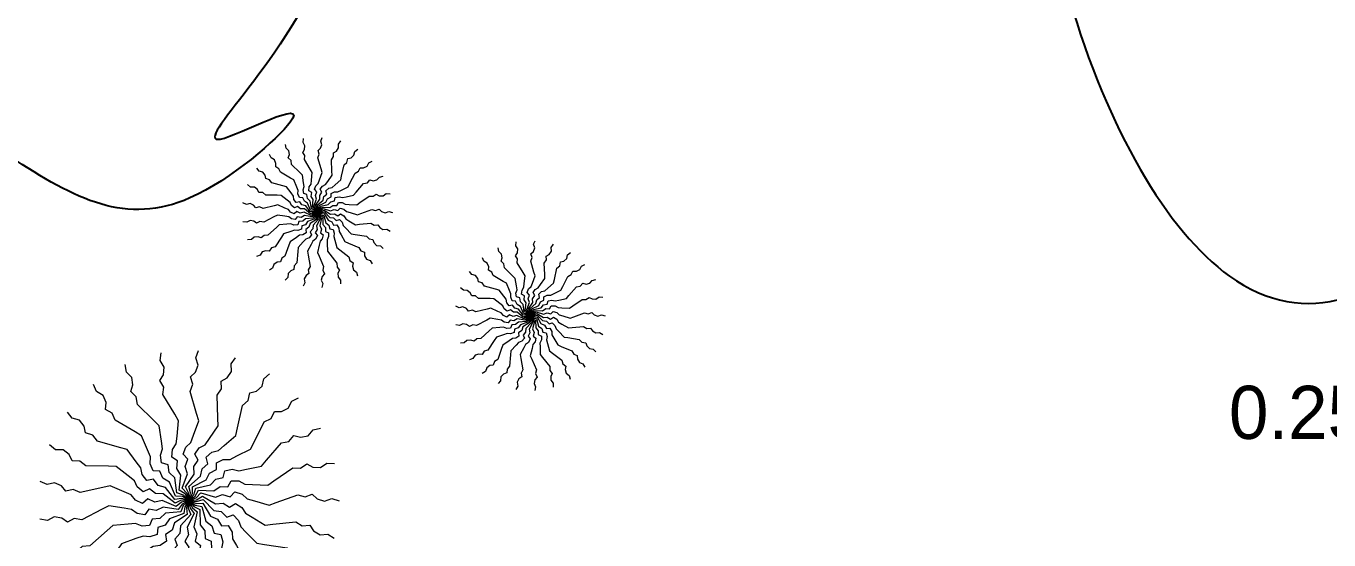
# Model space of a CAD drawing. Header units: millimetres. Extents: x 223 to 336, y 70 to 139.
# Drawn here: x 299.917 to 303.108, y 106.714 to 107.972 of the extents above; entities that cross this region are included whole.
import ezdxf

# ---------------------------------------------------------------- set-up
doc = ezdxf.new("R2010")
doc.units = ezdxf.units.MM
doc.layers.add('COTAS', color=3, linetype='Continuous', lineweight=9)
doc.layers.add('pisos', color=8, linetype='Continuous')
doc.layers.add('PLANTAS', color=3, linetype='Continuous')
doc.dimstyles.new('ISO-25', dxfattribs={"dimtxt": 0.13, "dimasz": 0.08, "dimexe": 0.2, "dimexo": 0.2, "dimgap": 0.2, "dimtad": 0, "dimtih": 1, "dimtoh": 1, "dimdec": 3, "dimdsep": 46, "dimtxsty": 'Standard', "dimblk": 'ARCHTICK', "dimcen": 3, "dimadec": 0, "dimazin": 0, "dimtfac": 1, "dimtdec": 3, "dimtmove": 0, "dimatfit": 3, "dimldrblk": 'ARCHTICK', "dimfxl": 1, "dimarcsym": 0})

# ---------------------------------------------------------------- blocks, each defined once
blk = doc.blocks.new('Arb2pl')
at = {"layer": 'COTAS', "linetype": 'Continuous'}
for p, q in [((-0.0622, 0.506), (-0.0598, 0.5293)), ((0.047, 0.5144), (0.0552, 0.5364)), ((-0.166, 0.4707), (-0.1695, 0.4939)), ((-0.0502, 0.4859), (-0.0622, 0.506)), ((-0.0526, 0.4626), (-0.0502, 0.4859)), ((0.0456, 0.47), (0.0537, 0.492)), ((0.0537, 0.492), (0.047, 0.5144)), ((0.155, 0.4953), (0.1683, 0.5146)), ((0.1559, 0.4719), (0.155, 0.4953)), ((-0.1493, 0.4543), (-0.166, 0.4707)), ((-0.1458, 0.4311), (-0.1493, 0.4543)), ((-0.0638, 0.4449), (-0.0526, 0.4626)), ((-0.0517, 0.4248), (-0.0638, 0.4449)), ((0.0303, 0.4556), (0.0456, 0.47)), ((0.037, 0.4332), (0.0303, 0.4556)), ((0.1242, 0.4426), (0.1425, 0.4527)), ((0.1251, 0.4192), (0.1242, 0.4426)), ((0.1425, 0.4527), (0.1559, 0.4719)), ((0.2498, 0.4272), (0.2548, 0.4501)), ((0.2548, 0.4501), (0.2725, 0.4654)), ((-0.2577, 0.4107), (-0.2668, 0.4323)), ((-0.2375, 0.3989), (-0.2577, 0.4107)), ((-0.2283, 0.3773), (-0.2375, 0.3989)), ((-0.1523, 0.4111), (-0.1458, 0.4311)), ((-0.1356, 0.3947), (-0.1523, 0.4111)), ((-0.0541, 0.4015), (-0.0517, 0.4248)), ((-0.0179, 0.3413), (-0.0541, 0.4015)), ((0.0289, 0.4112), (0.037, 0.4332)), ((0.049, 0.3438), (0.0289, 0.4112)), ((0.1117, 0.3999), (0.1251, 0.4192)), ((0.1144, 0.3297), (0.1117, 0.3999)), ((0.2069, 0.3837), (0.2118, 0.4066)), ((0.2118, 0.4066), (0.2321, 0.4118)), ((0.2321, 0.4118), (0.2498, 0.4272)), ((-0.2296, 0.3564), (-0.2283, 0.3773)), ((-0.1321, 0.3715), (-0.1356, 0.3947)), ((-0.0821, 0.3222), (-0.1321, 0.3715)), ((0.1743, 0.2997), (0.1891, 0.3683)), ((0.1891, 0.3683), (0.2069, 0.3837)), ((0.3087, 0.35), (0.3297, 0.3604)), ((0.3297, 0.3604), (0.3402, 0.3814)), ((0.3402, 0.3814), (0.3611, 0.3918)), ((-0.3316, 0.3298), (-0.3458, 0.3484)), ((-0.3091, 0.3234), (-0.3316, 0.3298)), ((-0.2949, 0.3048), (-0.3091, 0.3234)), ((-0.2094, 0.3446), (-0.2296, 0.3564)), ((-0.2003, 0.3231), (-0.2094, 0.3446)), ((-0.1395, 0.2877), (-0.2003, 0.3231)), ((-0.0654, 0.3057), (-0.0821, 0.3222)), ((-0.0059, 0.3212), (-0.0179, 0.3413)), ((-0.0107, 0.2746), (-0.0059, 0.3212)), ((0.0394, 0.2774), (0.0557, 0.3214)), ((0.0557, 0.3214), (0.049, 0.3438)), ((0.1153, 0.3063), (0.1144, 0.3297)), ((0.2563, 0.3185), (0.2773, 0.329)), ((0.2773, 0.329), (0.2877, 0.35)), ((0.2877, 0.35), (0.3087, 0.35)), ((-0.2909, 0.2842), (-0.2949, 0.3048)), ((-0.2684, 0.2778), (-0.2909, 0.2842)), ((-0.1193, 0.2759), (-0.1395, 0.2877)), ((-0.0585, 0.2594), (-0.0654, 0.3057)), ((0.0887, 0.2677), (0.1153, 0.3063)), ((0.1694, 0.2768), (0.1743, 0.2997)), ((0.2248, 0.2557), (0.2563, 0.3185)), ((0.3904, 0.2759), (0.4058, 0.2936)), ((0.4058, 0.2936), (0.4287, 0.2985)), ((-0.3831, 0.233), (-0.4015, 0.2476)), ((-0.2542, 0.2592), (-0.2684, 0.2778)), ((-0.1866, 0.24), (-0.2542, 0.2592)), ((-0.164, 0.2337), (-0.1866, 0.24)), ((-0.101, 0.2328), (-0.1193, 0.2759)), ((-0.055, 0.2362), (-0.0585, 0.2594)), ((-0.0243, 0.2336), (-0.0131, 0.2513)), ((-0.0131, 0.2513), (-0.0107, 0.2746)), ((0.0079, 0.2191), (0.016, 0.2411)), ((0.016, 0.2411), (0.0313, 0.2554)), ((0.0313, 0.2554), (0.0394, 0.2774)), ((0.057, 0.2383), (0.0753, 0.2484)), ((0.0753, 0.2484), (0.0887, 0.2677)), ((0.1162, 0.2307), (0.1339, 0.2461)), ((0.1339, 0.2461), (0.1694, 0.2768)), ((0.2143, 0.2348), (0.2248, 0.2557)), ((0.2628, 0.2006), (0.3089, 0.2536)), ((0.3089, 0.2536), (0.3318, 0.2585)), ((0.3318, 0.2585), (0.3472, 0.2762)), ((0.3472, 0.2762), (0.3675, 0.271)), ((0.3675, 0.271), (0.3904, 0.2759)), ((-0.3597, 0.2325), (-0.3831, 0.233)), ((-0.3413, 0.218), (-0.3597, 0.2325)), ((-0.3323, 0.199), (-0.3413, 0.218)), ((-0.1356, 0.1964), (-0.164, 0.2337)), ((-0.0919, 0.2112), (-0.101, 0.2328)), ((-0.0932, 0.1902), (-0.0919, 0.2112)), ((-0.0615, 0.2163), (-0.055, 0.2362)), ((-0.058, 0.1931), (-0.0615, 0.2163)), ((-0.0267, 0.2103), (-0.0243, 0.2336)), ((-0.009, 0.199), (-0.0267, 0.2103)), ((0.0223, 0.2038), (0.0079, 0.2191)), ((0.0141, 0.1818), (0.0223, 0.2038)), ((0.0404, 0.1814), (0.0537, 0.2007)), ((0.0436, 0.2191), (0.057, 0.2383)), ((0.0537, 0.2007), (0.0436, 0.2191)), ((0.0782, 0.2101), (0.0959, 0.2255)), ((0.0834, 0.1899), (0.0782, 0.2101)), ((0.0959, 0.2255), (0.1162, 0.2307)), ((0.1095, 0.1929), (0.1305, 0.2034)), ((0.1305, 0.2034), (0.1514, 0.2034)), ((0.1514, 0.2034), (0.1724, 0.2138)), ((0.1724, 0.2138), (0.2143, 0.2348)), ((0.2475, 0.1829), (0.2628, 0.2006)), ((-0.3089, 0.1984), (-0.3323, 0.199)), ((-0.2905, 0.1839), (-0.3089, 0.1984)), ((-0.2203, 0.1822), (-0.2905, 0.1839)), ((-0.1969, 0.1816), (-0.2203, 0.1822)), ((-0.1601, 0.1526), (-0.1969, 0.1816)), ((-0.1214, 0.1778), (-0.1356, 0.1964)), ((-0.1175, 0.1572), (-0.1214, 0.1778)), ((-0.0841, 0.1687), (-0.0932, 0.1902)), ((-0.0632, 0.1673), (-0.0841, 0.1687)), ((-0.054, 0.1458), (-0.0632, 0.1673)), ((-0.0381, 0.1866), (-0.058, 0.1931)), ((-0.0346, 0.1634), (-0.0381, 0.1866)), ((-0.0179, 0.147), (-0.0346, 0.1634)), ((-0.0114, 0.1757), (-0.009, 0.199)), ((0.0007, 0.1556), (-0.0114, 0.1757)), ((0.0208, 0.1594), (0.0141, 0.1818)), ((0.0413, 0.158), (0.0404, 0.1814)), ((0.0608, 0.1516), (0.0657, 0.1745)), ((0.0657, 0.1745), (0.0834, 0.1899)), ((0.078, 0.1405), (0.0885, 0.1615)), ((0.0885, 0.1615), (0.1095, 0.172)), ((0.1095, 0.172), (0.1095, 0.1929)), ((0.1303, 0.1481), (0.1355, 0.1684)), ((0.1355, 0.1684), (0.1584, 0.1733)), ((0.1584, 0.1733), (0.1787, 0.1681)), ((0.1787, 0.1681), (0.2016, 0.1731)), ((0.2016, 0.1731), (0.2475, 0.1829)), ((0.2859, 0.1377), (0.3438, 0.1776)), ((0.3438, 0.1776), (0.3672, 0.1767)), ((0.3672, 0.1767), (0.3865, 0.19)), ((0.3865, 0.19), (0.4049, 0.1799)), ((0.4049, 0.1799), (0.4283, 0.179)), ((0.4283, 0.179), (0.4476, 0.1923)), ((0.4476, 0.1923), (0.471, 0.1913)), ((-0.4089, 0.1265), (-0.4303, 0.136)), ((-0.386, 0.1318), (-0.4089, 0.1265)), ((-0.3646, 0.1223), (-0.386, 0.1318)), ((-0.3512, 0.1061), (-0.3646, 0.1223)), ((-0.2157, 0.123), (-0.2385, 0.1177)), ((-0.1728, 0.1041), (-0.2157, 0.123)), ((-0.1416, 0.1381), (-0.1601, 0.1526)), ((-0.1327, 0.1191), (-0.1416, 0.1381)), ((-0.1032, 0.1385), (-0.1175, 0.1572)), ((-0.0827, 0.1424), (-0.1032, 0.1385)), ((-0.0685, 0.1238), (-0.0827, 0.1424)), ((-0.0459, 0.1174), (-0.0685, 0.1238)), ((-0.0338, 0.134), (-0.054, 0.1458)), ((-0.0155, 0.0908), (-0.0338, 0.134)), ((-0.011, 0.1006), (-0.0179, 0.147)), ((-0.0041, 0.109), (0.0007, 0.1556)), ((0.0046, 0.1154), (0.0208, 0.1594)), ((0.0146, 0.1195), (0.0413, 0.158)), ((0.0254, 0.1209), (0.0608, 0.1516)), ((0.0306, 0.1006), (0.0254, 0.1209)), ((0.0361, 0.1196), (0.078, 0.1405)), ((0.0462, 0.1157), (0.092, 0.1255)), ((0.092, 0.1255), (0.1074, 0.1432)), ((0.1018, 0.1075), (0.1211, 0.1208)), ((0.1074, 0.1432), (0.1303, 0.1481)), ((0.1211, 0.1208), (0.1445, 0.1199)), ((0.1445, 0.1199), (0.1546, 0.1382)), ((0.1546, 0.1382), (0.178, 0.1373)), ((0.178, 0.1373), (0.1964, 0.1272)), ((0.1964, 0.1272), (0.2198, 0.1263)), ((0.2198, 0.1263), (0.2667, 0.1244)), ((0.2667, 0.1244), (0.2859, 0.1377)), ((-0.3284, 0.1114), (-0.3512, 0.1061)), ((-0.307, 0.1019), (-0.3284, 0.1114)), ((-0.2385, 0.1177), (-0.307, 0.1019)), ((-0.1514, 0.0946), (-0.1728, 0.1041)), ((-0.138, 0.0784), (-0.1514, 0.0946)), ((-0.1143, 0.1046), (-0.1327, 0.1191)), ((-0.1005, 0.0823), (-0.1166, 0.0689)), ((-0.0954, 0.1135), (-0.1143, 0.1046)), ((-0.079, 0.0728), (-0.1005, 0.0823)), ((-0.077, 0.099), (-0.0954, 0.1135)), ((-0.0536, 0.0984), (-0.077, 0.099)), ((-0.0167, 0.0694), (-0.0536, 0.0984)), ((-0.0175, 0.0802), (-0.0459, 0.1174)), ((0.0031, 0.0841), (-0.0175, 0.0802)), ((0.0054, 0.0895), (-0.0155, 0.0908)), ((0.0089, 0.0942), (-0.011, 0.1006)), ((0.0136, 0.0978), (-0.0041, 0.109)), ((0.0256, 0.0777), (0.0031, 0.0841)), ((0.0189, 0.1002), (0.0046, 0.1154)), ((0.0256, 0.0777), (0.0054, 0.0895)), ((0.0256, 0.0777), (0.0089, 0.0942)), ((0.0256, 0.0777), (0.0136, 0.0978)), ((0.0247, 0.1011), (0.0146, 0.1195)), ((0.0256, 0.0777), (0.0189, 0.1002)), ((0.0256, 0.0777), (0.0247, 0.1011)), ((0.0256, 0.0777), (0.0306, 0.1006)), ((0.0256, 0.0777), (0.0361, 0.0987)), ((0.0256, 0.0777), (0.041, 0.0954)), ((0.0256, 0.0777), (0.0449, 0.091)), ((0.0256, 0.0777), (0.0476, 0.0858)), ((0.0256, 0.0777), (0.0489, 0.0801)), ((0.0361, 0.0987), (0.0361, 0.1196)), ((0.041, 0.0954), (0.0462, 0.1157)), ((0.0449, 0.091), (0.055, 0.1094)), ((0.0476, 0.0858), (0.0619, 0.1011)), ((0.0488, 0.0742), (0.0687, 0.0807)), ((0.0489, 0.0801), (0.0666, 0.0913)), ((0.055, 0.1094), (0.1018, 0.1075)), ((0.0619, 0.1011), (0.1068, 0.0876)), ((0.0666, 0.0913), (0.1068, 0.0671)), ((0.0687, 0.0807), (0.1016, 0.0473)), ((0.1068, 0.0876), (0.1288, 0.0957)), ((0.1288, 0.0957), (0.1513, 0.089)), ((0.1513, 0.089), (0.1656, 0.1043)), ((0.1656, 0.1043), (0.1881, 0.0975)), ((0.1881, 0.0975), (0.2034, 0.0832)), ((0.2034, 0.0832), (0.2258, 0.0765)), ((0.2927, 0.0711), (0.3586, 0.0954)), ((0.3586, 0.0954), (0.3811, 0.0886)), ((0.3811, 0.0886), (0.4031, 0.0967)), ((0.4031, 0.0967), (0.4184, 0.0824)), ((0.4184, 0.0824), (0.4408, 0.0757)), ((0.4408, 0.0757), (0.4628, 0.0837)), ((0.4628, 0.0837), (0.4852, 0.077)), ((-0.2402, 0.0508), (-0.3026, 0.0185)), ((-0.2194, 0.0616), (-0.2402, 0.0508)), ((-0.1732, 0.0539), (-0.2194, 0.0616)), ((-0.15, 0.05), (-0.1732, 0.0539)), ((-0.1331, 0.0377), (-0.15, 0.05)), ((-0.1166, 0.0689), (-0.138, 0.0784)), ((-0.0976, 0.0508), (-0.1099, 0.0338)), ((-0.0745, 0.0469), (-0.0976, 0.0508)), ((-0.0562, 0.0781), (-0.079, 0.0728)), ((-0.0537, 0.0577), (-0.0745, 0.0469)), ((-0.0133, 0.0591), (-0.0562, 0.0781)), ((-0.0075, 0.05), (-0.0537, 0.0577)), ((0.0004, 0.0426), (-0.0463, 0.0386)), ((0.0022, 0.0783), (-0.0167, 0.0694)), ((0.0028, 0.0724), (-0.0133, 0.0591)), ((0.0048, 0.0669), (-0.0075, 0.05)), ((0.0082, 0.0621), (0.0004, 0.0426)), ((0.0256, 0.0777), (0.0022, 0.0783)), ((0.0256, 0.0777), (0.0028, 0.0724)), ((0.0256, 0.0777), (0.0048, 0.0669)), ((0.0256, 0.0777), (0.0082, 0.0621)), ((0.0126, 0.0583), (0.01, 0.0375)), ((0.0256, 0.0777), (0.0126, 0.0583)), ((0.0256, 0.0777), (0.0178, 0.0556)), ((0.0178, 0.0556), (0.0205, 0.0348)), ((0.0256, 0.0777), (0.0236, 0.0544)), ((0.0236, 0.0544), (0.0313, 0.0349)), ((0.0256, 0.0777), (0.0294, 0.0546)), ((0.0256, 0.0777), (0.0351, 0.0563)), ((0.0256, 0.0777), (0.0401, 0.0593)), ((0.0256, 0.0777), (0.0442, 0.0635)), ((0.0256, 0.0777), (0.0472, 0.0686)), ((0.0256, 0.0777), (0.0488, 0.0742)), ((0.0294, 0.0546), (0.0418, 0.0377)), ((0.0351, 0.0563), (0.0512, 0.0429)), ((0.0401, 0.0593), (0.059, 0.0504)), ((0.0512, 0.0429), (0.0406, -0.0027)), ((0.0442, 0.0635), (0.0648, 0.0596)), ((0.0472, 0.0686), (0.0681, 0.0699)), ((0.059, 0.0504), (0.0601, 0.0035)), ((0.0648, 0.0596), (0.0775, 0.0144)), ((0.0681, 0.0699), (0.0916, 0.0293)), ((0.1016, 0.0473), (0.1247, 0.0438)), ((0.1068, 0.0671), (0.1301, 0.0695)), ((0.1247, 0.0438), (0.1412, 0.0271)), ((0.1301, 0.0695), (0.1501, 0.0574)), ((0.1501, 0.0574), (0.1678, 0.0686)), ((0.1678, 0.0686), (0.1879, 0.0565)), ((0.1879, 0.0565), (0.1991, 0.0388)), ((0.2258, 0.0765), (0.2707, 0.063)), ((0.2707, 0.063), (0.2927, 0.0711)), ((-0.4073, 0.0169), (-0.4305, 0.0208)), ((-0.3866, 0.0277), (-0.4073, 0.0169)), ((-0.3634, 0.0239), (-0.3866, 0.0277)), ((-0.3465, 0.0115), (-0.3634, 0.0239)), ((-0.3257, 0.0223), (-0.3465, 0.0115)), ((-0.3026, 0.0185), (-0.3257, 0.0223)), ((-0.2077, 0.0012), (-0.2251, -0.0145)), ((-0.161, 0.0052), (-0.2077, 0.0012)), ((-0.1376, 0.0072), (-0.161, 0.0052)), ((-0.1181, -0.0005), (-0.1376, 0.0072)), ((-0.1099, 0.0338), (-0.1331, 0.0377)), ((-0.0948, 0.0015), (-0.1181, -0.0005)), ((-0.0871, 0.021), (-0.0948, 0.0015)), ((-0.0637, 0.023), (-0.0871, 0.021)), ((-0.0473, 0.0025), (-0.0694, -0.0053)), ((-0.0463, 0.0386), (-0.0637, 0.023)), ((-0.0343, 0.022), (-0.0473, 0.0025)), ((0.01, 0.0375), (-0.0343, 0.022)), ((-0.0185, 0.0088), (-0.0263, -0.0133)), ((0.0205, 0.0348), (-0.0185, 0.0088)), ((0, 0), (-0.002, -0.0233)), ((0.0313, 0.0349), (0, 0)), ((0.0418, 0.0377), (0.0201, -0.0039)), ((0.0601, 0.0035), (0.0746, -0.0149)), ((0.0775, 0.0144), (0.0961, 0.0002)), ((0.0916, 0.0293), (0.1132, 0.0202)), ((0.0961, 0.0002), (0.1025, -0.0223)), ((0.1132, 0.0202), (0.1249, -0.0001)), ((0.1249, -0.0001), (0.1458, 0.0012)), ((0.1412, 0.0271), (0.1611, 0.0335)), ((0.1458, 0.0012), (0.1576, -0.019)), ((0.1611, 0.0335), (0.1775, 0.0168)), ((0.1775, 0.0168), (0.184, -0.0031)), ((0.1991, 0.0388), (0.2192, 0.0267)), ((0.2192, 0.0267), (0.2594, 0.0025)), ((0.2594, 0.0025), (0.2827, 0.0049)), ((0.2827, 0.0049), (0.3526, 0.012)), ((0.3526, 0.012), (0.3726, -0.0001)), ((0.3726, -0.0001), (0.3959, 0.0023)), ((0.3959, 0.0023), (0.4072, -0.0154)), ((-0.2251, -0.0145), (-0.2775, -0.0613)), ((-0.1371, -0.0389), (-0.1813, -0.0545)), ((-0.115, -0.0312), (-0.1371, -0.0389)), ((-0.0942, -0.0338), (-0.115, -0.0312)), ((-0.072, -0.026), (-0.0942, -0.0338)), ((-0.0694, -0.0053), (-0.072, -0.026)), ((-0.0263, -0.0133), (-0.0458, -0.0263)), ((-0.0458, -0.0263), (-0.0432, -0.0471)), ((-0.002, -0.0233), (-0.0177, -0.0408)), ((0.024, -0.027), (0.0131, -0.0478)), ((0.0201, -0.0039), (0.024, -0.027)), ((0.0406, -0.0027), (0.0501, -0.0242)), ((0.0501, -0.0242), (0.0448, -0.047)), ((0.0746, -0.0149), (0.0752, -0.0383)), ((0.0752, -0.0383), (0.0941, -0.0472)), ((0.1025, -0.0223), (0.123, -0.0263)), ((0.123, -0.0263), (0.1294, -0.0488)), ((0.1576, -0.019), (0.1589, -0.04)), ((0.184, -0.0031), (0.2004, -0.0198)), ((0.2004, -0.0198), (0.2333, -0.0532)), ((0.4072, -0.0154), (0.4273, -0.0275)), ((0.4273, -0.0275), (0.4506, -0.0252)), ((0.4506, -0.0252), (0.4706, -0.0373)), ((-0.3612, -0.0732), (-0.3786, -0.0888)), ((-0.3378, -0.0712), (-0.3612, -0.0732)), ((-0.3183, -0.0789), (-0.3378, -0.0712)), ((-0.3009, -0.0633), (-0.3183, -0.0789)), ((-0.2775, -0.0613), (-0.3009, -0.0633)), ((-0.1943, -0.0739), (-0.2334, -0.1323)), ((-0.1813, -0.0545), (-0.1943, -0.0739)), ((-0.103, -0.0757), (-0.1419, -0.1018)), ((-0.0835, -0.0627), (-0.103, -0.0757)), ((-0.0627, -0.0601), (-0.0835, -0.0627)), ((-0.0432, -0.0471), (-0.0627, -0.0601)), ((-0.0256, -0.0777), (-0.0451, -0.0854)), ((-0.01, -0.0603), (-0.0256, -0.0777)), ((-0.0177, -0.0408), (-0.01, -0.0603)), ((0.0131, -0.0478), (0.0255, -0.0648)), ((0.0255, -0.0648), (0.0146, -0.0856)), ((0.0448, -0.047), (0.0609, -0.0603)), ((0.0609, -0.0603), (0.0556, -0.0832)), ((0.0947, -0.0707), (0.0857, -0.0896)), ((0.0941, -0.0472), (0.0947, -0.0707)), ((0.1294, -0.0488), (0.1255, -0.0694)), ((0.1255, -0.0694), (0.1318, -0.092)), ((0.1589, -0.04), (0.1707, -0.0602)), ((0.1707, -0.0602), (0.1942, -0.1008)), ((0.2333, -0.0532), (0.2565, -0.0567)), ((0.2565, -0.0567), (0.3259, -0.0672)), ((0.3259, -0.0672), (0.3424, -0.084)), ((-0.3786, -0.0888), (-0.402, -0.0908)), ((-0.1419, -0.1018), (-0.1497, -0.1239)), ((-0.0608, -0.1029), (-0.092, -0.1378)), ((-0.0451, -0.0854), (-0.0608, -0.1029)), ((-0.0131, -0.1187), (-0.0348, -0.1603)), ((-0.0023, -0.0979), (-0.0131, -0.1187)), ((0.0146, -0.0856), (-0.0023, -0.0979)), ((0.0422, -0.0993), (0.0369, -0.1222)), ((0.0556, -0.0832), (0.0422, -0.0993)), ((0.0857, -0.0896), (0.0863, -0.1131)), ((0.0863, -0.1131), (0.0874, -0.1599)), ((0.1318, -0.092), (0.1445, -0.1371)), ((0.1942, -0.1008), (0.2158, -0.1099)), ((0.2158, -0.1099), (0.2805, -0.1374)), ((0.3424, -0.084), (0.3655, -0.0875)), ((0.3655, -0.0875), (0.372, -0.1074)), ((0.372, -0.1074), (0.3885, -0.1241)), ((-0.2894, -0.1569), (-0.3115, -0.1647)), ((-0.2686, -0.1595), (-0.2894, -0.1569)), ((-0.2555, -0.1401), (-0.2686, -0.1595)), ((-0.2334, -0.1323), (-0.2555, -0.1401)), ((-0.1497, -0.1239), (-0.1731, -0.1901)), ((-0.092, -0.1378), (-0.0941, -0.1611)), ((0.0369, -0.1222), (0.0263, -0.1678)), ((0.1445, -0.1371), (0.1631, -0.1513)), ((0.1631, -0.1513), (0.219, -0.194)), ((0.2805, -0.1374), (0.2922, -0.1577)), ((0.2922, -0.1577), (0.3138, -0.1668)), ((0.3885, -0.1241), (0.4116, -0.1276)), ((0.4116, -0.1276), (0.4281, -0.1443)), ((-0.3245, -0.1841), (-0.3466, -0.1919)), ((-0.3115, -0.1647), (-0.3245, -0.1841)), ((-0.1731, -0.1901), (-0.1925, -0.2031)), ((-0.0941, -0.1611), (-0.1002, -0.2311)), ((-0.0348, -0.1603), (-0.0309, -0.1834)), ((-0.0309, -0.1834), (-0.0194, -0.2527)), ((0.0263, -0.1678), (0.0358, -0.1893)), ((0.0358, -0.1893), (0.0641, -0.2535)), ((0.0874, -0.1599), (0.1019, -0.1783)), ((0.1019, -0.1783), (0.1453, -0.2335)), ((0.219, -0.194), (0.2253, -0.2166)), ((0.3138, -0.1668), (0.3151, -0.1877)), ((0.3151, -0.1877), (0.3269, -0.208)), ((-0.2211, -0.2279), (-0.2406, -0.2409)), ((-0.2003, -0.2252), (-0.2211, -0.2279)), ((-0.1925, -0.2031), (-0.2003, -0.2252)), ((-0.1002, -0.2311), (-0.1158, -0.2486)), ((0.1453, -0.2335), (0.1459, -0.257)), ((0.2253, -0.2166), (0.2439, -0.2308)), ((0.2439, -0.2308), (0.24, -0.2514)), ((0.3269, -0.208), (0.3484, -0.2172)), ((0.3484, -0.2172), (0.3602, -0.2374)), ((-0.2484, -0.263), (-0.2679, -0.276)), ((-0.2406, -0.2409), (-0.2484, -0.263)), ((-0.1179, -0.2719), (-0.1374, -0.2796)), ((-0.1158, -0.2486), (-0.1179, -0.2719)), ((-0.0194, -0.2527), (-0.0303, -0.2735)), ((-0.0303, -0.2735), (-0.0264, -0.2966)), ((0.0641, -0.2535), (0.0588, -0.2764)), ((0.0588, -0.2764), (0.0683, -0.2978)), ((0.1459, -0.257), (0.1603, -0.2754)), ((0.1603, -0.2754), (0.1514, -0.2944)), ((0.24, -0.2514), (0.2463, -0.2739)), ((0.2463, -0.2739), (0.265, -0.2882)), ((-0.153, -0.2971), (-0.1551, -0.3204)), ((-0.1374, -0.2796), (-0.153, -0.2971)), ((-0.0434, -0.3089), (-0.0542, -0.3297)), ((-0.0264, -0.2966), (-0.0434, -0.3089)), ((0.0549, -0.314), (0.0496, -0.3368)), ((0.0683, -0.2978), (0.0549, -0.314)), ((0.1514, -0.2944), (0.152, -0.3178)), ((0.152, -0.3178), (0.1664, -0.3362)), ((0.265, -0.2882), (0.2713, -0.3107)), ((-0.1551, -0.3204), (-0.1707, -0.3379)), ((-0.0504, -0.3528), (-0.0612, -0.3736)), ((-0.0542, -0.3297), (-0.0504, -0.3528)), ((0.0496, -0.3368), (0.0591, -0.3582)), ((0.0591, -0.3582), (0.0538, -0.381)), ((0.1664, -0.3362), (0.167, -0.3596))]:
    blk.add_line(p, q, dxfattribs=at)
blk = doc.blocks.new('_ARCHTICK')
at = {"color": 0, "linetype": 'ByBlock', "const_width": 0.15}
blk.add_lwpolyline([(-0.5, -0.5), (0.5, 0.5)], dxfattribs=at)
blk = doc.blocks.new('*D109')
at = {"layer": 'COTAS', "color": 0, "lineweight": -2, "ltscale": 0.05, "transparency": 16777216}
for p, q in [((303.4218, 107.1642), (303.4218, 107.2442)), ((303.7267, 107.1642), (303.2218, 107.1642)), ((303.4218, 107.1642), (303.4218, 106.9142)), ((303.4218, 107.1642), (303.4218, 106.9142)), ((303.7267, 106.9142), (303.2218, 106.9142)), ((303.4218, 106.9142), (303.4218, 106.8342))]:
    blk.add_line(p, q, dxfattribs=at)
at = {"layer": 'Defpoints', "color": 0, "ltscale": 0.05, "transparency": 16777216}
for p in [(303.9267, 107.1642), (303.4218, 106.9142), (303.9267, 106.9142)]:
    blk.add_point(p, dxfattribs=at)
at = {"layer": 'COTAS', "color": 0, "lineweight": -2, "ltscale": 0.05, "transparency": 16777216, "xscale": 0.08, "yscale": 0.08, "zscale": 0.08}
for p, rotation in [((303.4218, 107.1642), 270), ((303.4218, 106.9142), 90)]:
    blk.add_blockref('_ARCHTICK', p, dxfattribs=dict(at, rotation=rotation))
at = {"layer": 'COTAS', "color": 0, "ltscale": 0.05, "transparency": 16777216, "insert": (303.0327, 107.0256), "char_height": 0.13, "attachment_point": 5}
blk.add_mtext('0.25', dxfattribs=at)

msp = doc.modelspace()

# ---------------------------------------------------------------- linework, layer by layer
at = {"layer": 'pisos', "ltscale": 0.05}
for points, knots in [([(305.82665, 109.53298), (305.82665, 109.53298), (305.82665, 109.53298), (304.86897, 109.70715), (304.47701, 109.80822), (303.5791, 110.41269), (302.98712, 110.05634), (302.62184, 109.90043), (302.16544, 108.68472), (302.72834, 107.10429), (303.3673, 107.34744), (303.81038, 108.11481), (305.32056, 108.01917), (305.32056, 108.01917), (305.32056, 108.01917)], [0.3047093, 0.3047093, 0.3047093, 0.3047093, 0.6285291, 1.3810481, 2.023863, 2.9548343, 3.1503734, 3.4931309, 4.1751962, 5.8403602, 6.8506071, 7.481403, 8.4985102, 8.7447734, 8.7447734, 8.7447734, 8.7447734]), ([(299.09495, 108.95619), (299.21749, 109.14819), (299.45788, 109.52482), (300.12175, 109.42427), (300.71945, 109.9403), (300.27901, 109.54947), (300.96364, 108.23339), (300.16338, 107.5489), (300.7198, 107.86114), (300.24565, 107.4415), (299.99383, 107.56927), (299.76016, 107.73275), (299.71885, 107.87336)], [0, 0, 0, 0, 0.6272068, 1.2303057, 1.7470668, 2.888345, 4.1564704, 4.9478644, 5.4439722, 5.7493718, 6.2160813, 6.3816507, 6.3816507, 6.3816507, 6.3816507])]:
    msp.add_open_spline(points, degree=3, knots=knots, dxfattribs=at)

# ---------------------------------------------------------------- block references
at = {"layer": 'PLANTAS', "ltscale": 0.05}
for p, xscale, yscale, zscale in [((300.62051, 107.48493), 0.4, 0.4, 0.4), ((301.14174, 107.23204), 0.4, 0.4, 0.4), ((300.29574, 106.74862), 0.8, 0.8, 0.8)]:
    msp.add_blockref('Arb2pl', p, dxfattribs=dict(at, xscale=xscale, yscale=yscale, zscale=zscale))

# ---------------------------------------------------------------- dimensions: what is measured, and where the dimension line sits
at = {"layer": 'COTAS', "ltscale": 0.05}
dim = msp.add_linear_dim(base=(303.42182, 106.9142), p1=(303.92665, 107.1642), p2=(303.92665, 106.9142), angle=90, dimstyle='ISO-25', override={"dimscale": 1, "dimtmove": 1}, dxfattribs=at)
dim.commit()
dim.dimension.update_dxf_attribs({"geometry": '*D109', "text_midpoint": (303.03268, 107.0256), "dimtype": 160})

doc.saveas('drawing.dxf')
